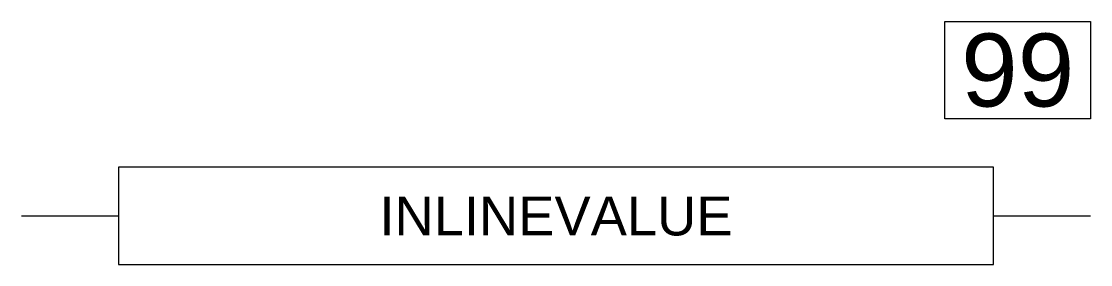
# Model space of a CAD drawing. Header units: inches. Extents: x 0 to 2.2, y -0.1 to 0.4.
import ezdxf
from ezdxf.enums import TextEntityAlignment as Align

# ---------------------------------------------------------------- set-up
doc = ezdxf.new("R2010")
doc.units = ezdxf.units.IN
doc.header["$MEASUREMENT"] = 0
doc.styles.get("Standard").update_dxf_attribs({"font": 'arial.ttf'})

msp = doc.modelspace()

# ---------------------------------------------------------------- linework, layer by layer
for p, q in [((0, 0), (0.2, 0)), ((2, 0), (2.2, 0))]:
    msp.add_line(p, q)
for points in [[(1.9, 0.4), (2.2, 0.4), (2.2, 0.2), (1.9, 0.2)], [(2, 0.1), (0.2, 0.1), (0.2, -0.1), (2, -0.1)]]:
    msp.add_lwpolyline(points, close=True)

# ---------------------------------------------------------------- texts
for tag, height, p in [('99', 0.15, (2.05, 0.3)), ('INLINEVALUE', 0.08, (1.1, 0))]:
    msp.add_attdef(tag, text='', height=height).set_placement(p, align=Align.MIDDLE_CENTER)

doc.saveas('drawing.dxf')
